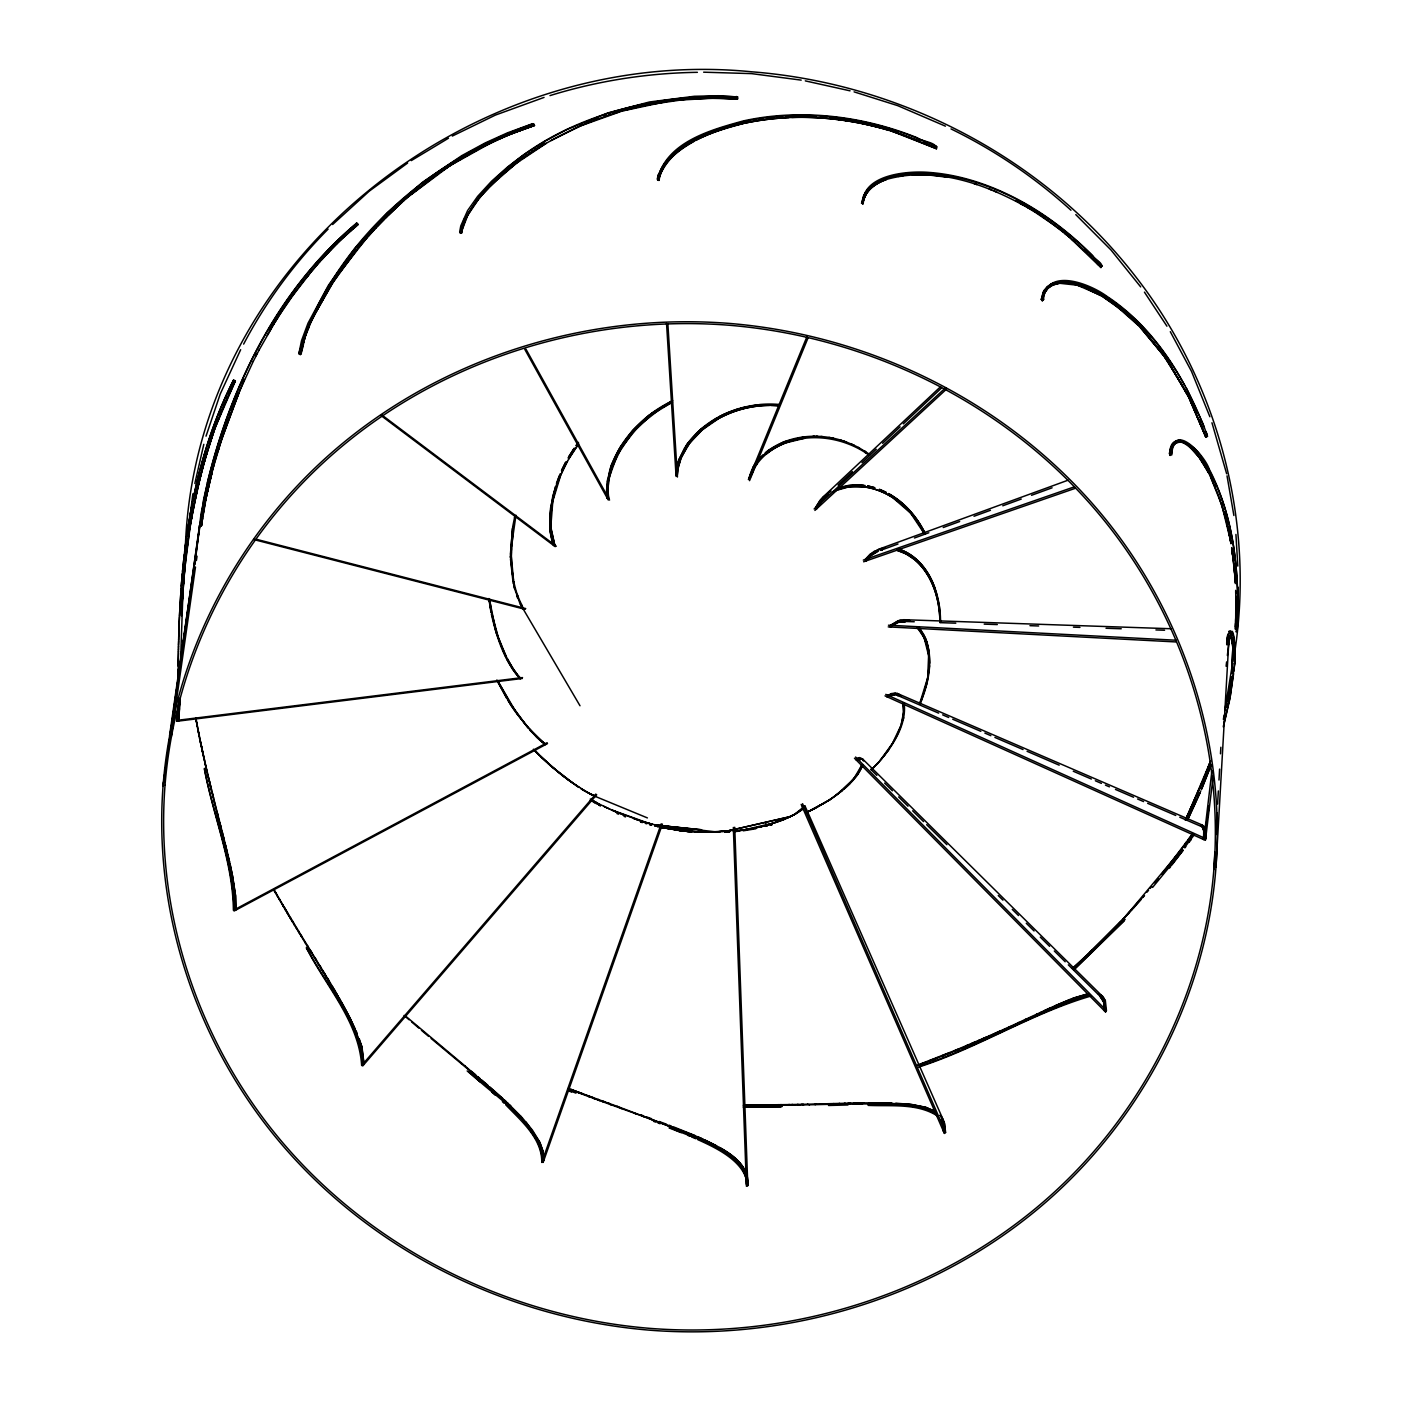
<?xml version="1.0" encoding="UTF-8"?>
<svg xmlns="http://www.w3.org/2000/svg" width="1402" height="1402" viewBox="0 0 1402 1402"><rect width="100%" height="100%" fill="white"/><g stroke="black" fill="none" stroke-linecap="round" stroke-linejoin="round"><path stroke-width="1.5" d="M510.416 554.298L512.711 526.679M606.575 489.736L609.852 469.688M1231.745 673.03L1232.831 647.496L1230.465 632.863L1231.85 637.139M1235.968 607.048L1235.916 613.06M511.292 552.002C511.292 570.246 513.342 589.313 522.175 605.594M1235.898 611.552L1235.881 600.319M178.089 680.566L178.212 669.175M857.078 758.675L862.51 758.868L1101.849 995.735C1105.968 997.33 1105.162 1012.7 1105.197 1006.899M178.054 682.529L178.282 662.515M920.01 703.962C928.93 683.019 934.047 658.116 924.794 636.42M178.142 666.108L178.422 653.244M929.649 663.181L929 651.369L926.687 641.275M178.194 661.639L178.457 650.861M1232.673 661.744L1232.779 643.693M178.352 652.386L178.51 648.443M1235.916 612.727L1235.46 627.132M178.404 649.985L178.562 645.989M1235.863 614.409L1235.372 628.797M178.44 647.566L178.667 640.994M179.736 698.476L179.649 702.209M178.492 645.113L178.737 638.453M179.684 700.649L179.719 699.055L179.561 705.206M178.615 640.136L178.878 633.266M179.544 699.773L179.579 704.593M179.614 703.156L179.666 701.701M511.309 550.338L511.362 548.673M1235.723 620.122L1235.793 617.266M178.685 637.595L178.948 630.62M1232.954 654.576L1232.516 664.127M182.418 582.987L182.908 570.719L182.418 582.128M718.648 418.55L702.279 429.853L689.591 443.242L681.442 457.087L678.393 466.375L677.306 475.19L675.974 474.595L678.936 459.418L687.506 443.593L700.965 429.082L717.333 417.691M677.306 475.19L677.622 470.792M1235.67 621.472L1235.845 598.163M178.843 632.407L179.141 625.257M179.526 705.977L179.456 702.84M675.974 474.595L678.288 461.311L684.737 447.694M178.93 629.761L179.228 622.541M178.93 714.81L178.685 721.049L179.281 698.389M180.56 661.376L183.101 587.333L182.873 590.312M179.438 703.699L179.386 709.973M179.491 707.344L179.386 705.101M179.368 705.767L179.316 711.235M179.123 624.398L179.456 617.038M179.333 706.45L179.07 715.949M179.456 708.063L179.263 712.461M179.228 621.682L179.859 608.591M185.152 554.701C190.251 264.645 469.705 43.707 751.717 71.8C900.838 83.296 1044.437 158.251 1135.953 277.07C1217.725 382.238 1255.263 520.843 1234.619 652.736M805.186 806.395L944.335 1122.424L945.631 1132.448L802.557 803.697M1237.283 606.225L1238.054 587.21M1235.495 626.624L1235.635 623.207M179.456 616.179L181.138 588.104M181.384 616.109L182.12 602.001M179.193 709.868L179.158 714.512M181.489 613.883L184.03 576.012M555.402 486.547L550.53 508.155L549.899 528.852M549.759 516.287L550.25 532.112L553.65 545.448L554.736 545.063L551.074 529.36M1235.81 631.689L1237.142 631.636C1239.666 572.752 1234.706 509.522 1202.18 458.682C1196.397 446.186 1172.177 429.678 1171.827 454.809L1170.109 455.405C1169.163 447.589 1176.453 437.95 1184.462 443.47M179.859 607.732L181.314 585.756M179.07 712.409L179 717.035M511.45 546.535L515.954 515.2M1213.852 869.573L1214.851 852.101M1215.849 834.628L1217.111 812.774M1217.602 804.047L1218.356 790.938M1218.986 780.02L1219.6 769.102M1220.476 753.803L1220.862 747.248M1215.955 867.295L1228.643 644.692C1233.637 610.448 1236.441 660.955 1234.181 667.492M1231.71 673.451L1232.919 646.55L1230.57 631.373L1231.85 635.439M182.085 602.878L182.26 599.986M177.213 714.792L176.757 721.294L522.35 678.48M179 713.636L178.93 717.947M182.102 602.615L185.204 563.919M235.816 910.108L235.571 895.931L232.732 876.986M235.886 909.144L235.501 895.352L232.381 875.198M929.561 665.792L927.002 683.125L921.237 701.018M1234.321 665.529C1236.617 658.344 1233.497 609.327 1228.555 642.975L1226.662 642.887L1228.415 634.3M182.295 599.11L182.47 596.183M182.435 597.077L183.049 588.209M1232.568 663.321L1232.34 666.598M178.93 718.087L178.843 716.159M746.705 1184.147C747.266 1167.568 731.651 1155.336 718.139 1147.905M747.459 1185.899C746.25 1162.433 717.894 1148.641 697.723 1139.598M747.476 1183.849C748.195 1157.649 717.193 1146.433 697.793 1136.759M746.355 1184.269C746.915 1160.733 721.066 1149.325 703.313 1140.264M747.739 1183.761C749.001 1166.517 732.773 1155.125 719.594 1147.519M944.282 1131.046L944.475 1123.633L941.531 1117.008M945.561 1132.501L944.457 1133.394L942.775 1122.687M944.825 1130.608L944.194 1122.494L941.303 1117.534M176.845 717.316L176.757 721.294M178.86 719.016L178.773 717.211M363.223 1064.1L361.698 1049.94L356.073 1032.853M549.829 515.077L552.826 495.852L560.081 473.929M181.331 585.23L181.524 582.987M181.244 586.387L181.436 584.178M183.276 585.195L183.522 582.145M854.449 758.202L1105.547 1011.981L1105.074 1003.359L1101.727 997.996M181.454 583.758L181.612 581.795M183.329 584.319L186.045 556.349M547.516 743.586L234.064 911.037C233.503 862.177 213.314 815.964 204.464 768.384M235.203 909.407L234.379 890.428M235.15 909.355L233.801 886.274M542.627 1162.416C540.839 1122.161 494.959 1097.854 469.039 1071.671M181.541 582.584L181.839 579.114M178.702 718.227L178.527 720.172M362.943 1063.995L361.015 1047.136M1203.652 839.237L1203.722 830.229L1202.11 826.794M1203.705 839.027L1204.265 829.441L1202.583 825.165L897.28 693.447L891.935 693.447M1234.251 666.651L1230.36 695.83L1223.263 726.849M885.012 695.865L1205.369 840.341L1205.405 830.317L1203.161 827.478M181.769 579.815L182.313 573.716M1234.128 668.141L1233.865 671.155M182.015 577.028C187.973 509.171 202.764 441.209 233.573 380.082L235.361 380.818L215.4 427.084M1203.564 839.535L1203.845 831.404L1202.53 827.057M1209.295 805.572L1204.02 837.888C1203.81 834.365 1206.439 824.902 1200.936 825.357M196.192 553.72L201.047 513.693L207.233 483.97M176.424 691.204L203.308 502.214M184.012 576.257L184.924 566.688M1228.327 634.545L1226.732 644.605L1228.643 644.692L1227.363 655.47M182.523 571.42L184.363 554.246M201.362 525.54L202.571 516.076M170.869 730.284L199.505 525.575L201.327 526.048L206.55 495.695M308.019 329.26C303.638 334.342 303.551 354.741 298.854 353.707L301.535 340.668L308.002 323.266L328.471 285.219L354.636 248.767L387.39 212.789L422.721 182.102L461.871 155.587L485.197 142.934L507.366 132.892L532.585 123.674L534.548 125.426L508.418 134.96L479.957 148.209M1102.252 266.17C1058.089 218.186 998.732 180.034 932.698 173.568C908.181 171.465 867.908 173.708 862.808 204.236C861.476 174.654 907.147 170.553 929.403 172.446C962.245 174.899 993.948 186.168 1022.619 202.028C1039.425 211.369 1055.25 222.427 1069.989 234.765C1077.875 241.389 1085.446 248.382 1092.701 255.69C1094.243 259.475 1104.513 263.418 1100.92 267.554L1069.498 237.359M1171.476 453.827C1173.404 420.302 1205.142 456.193 1209.155 469.022M1226.75 641.958L1227.889 634.195M184.626 569.668L190.392 524.681M298.854 353.707C331.152 245 427.908 159.705 533.776 123.674M1170.109 455.405C1168.164 442.103 1183.288 437.634 1190.456 447.746M1226.82 643.641L1227.118 640.977M1076.28 284.921C1063.925 280.61 1043.614 282.468 1043.596 299.59L1042.317 300.782L1041.318 299.502L1042.597 298.328C1048.153 266.713 1090.809 284.361 1107.142 296.453M461.924 231.242L460.504 233.328L459.681 231.821L460.767 225.95L467.62 210.563L477.696 196.333L491.576 181.226L507.506 167.048L524.646 154.15L545.396 140.971L566.478 129.738L607.82 112.914L649.494 101.978L694.358 96.282L718.315 95.722L737.592 96.948L737.627 98.859L712.812 98.035L686.244 99.244L647.111 104.905M461.924 231.155L461.679 233.153L461.083 229.753L463.712 220.5M1233.602 673.714L1229.694 699.686L1223.613 725.921M659.063 176.862C660.535 180.753 656.486 181.664 657.608 177.528M693.99 141.392C678.901 150.049 661.586 161.861 658.922 180.49L658.922 177.844M187.921 533.654L192.863 493.837M186.308 554.018L185.923 557.207L189.025 533.759M1235.39 629.358L1236.354 620.963M179.141 698.774L176.599 720.418L522.525 677.569M194.913 564.55L195.684 558.049M1204.02 837.888L1211.924 770.557M1213.168 776.182L1205.51 839.833M1226.102 666.248L1226.61 661.937M1231.306 677.061L1229.344 690.783M184.643 551.652C191.916 492.452 206.322 433.376 233.573 380.082M1231.324 676.868L1227.574 700.544M607.119 481.815L606.768 494.117L607.346 498.323L608.661 498.411L607.89 488.755L609.169 477.591L617.231 455.159L631.829 433.428L650.668 415.518M187.167 546.99L188.324 538.386M202.571 517.846L201.345 525.995M300.536 352.673L300.291 354.794L300.641 351.849M187.5 544.379L187.938 541.137M202.484 518.477L201.695 525.224L199.505 525.575M170.255 734.595L163.018 786.312L170.325 734.438M513.097 529.728L511.292 556.191L513.482 579.604M1227.153 638.453L1227.363 636.964M170.939 730.109L173.077 714.985M173.69 710.656L175.811 695.532M169.554 735.699L199.873 524.769M171.237 737.154L195.491 566.986M196.403 560.52L197.034 556.208M890.375 626.694L897.928 622.383L905.674 621.542L897.578 622.506L890.34 627.009M188.569 536.651L189.34 531.446M927.738 676.64L928.615 655.575L924.268 638.103M188.867 534.6L189.358 531.305M657.748 176.547L657.608 180.175C667.773 142.338 713.688 130.509 747.003 121.939M512.431 528.484L510.451 556.857L513.938 586.106M607.224 481.061L611.482 464.921L619.369 448.658M202.939 515.253L204.85 504.212L203.746 508.926M202.677 515.393L203.115 512.624M189.533 530.464L191.846 516.146M677.762 469.793L680.689 458.945L686.051 448.377M1223.385 719.436L1224.086 715.125M1224.787 710.814L1232.551 663.426M190.321 525.417L191.513 518.039M203.255 513.237L204.254 507.384M190.584 523.84L197.331 488.79L206.777 452.776M203.237 511.905L203.483 510.433M190.882 522.035L192.109 514.692M300.782 351.026L308.125 327.472M512.711 526.714L514.937 515.743L514.516 517.548M1228.608 695.006L1228.993 692.868M1227.486 636.28L1227.837 634.458M300.817 350.815L301.78 346.241M192.056 515.253L192.705 511.362M192.319 513.851L199.434 480.22L207.741 449.604M491.366 614.094C496.518 636.876 504.299 661.499 520.247 678.586C508.751 664.197 500.286 646.112 495.362 627.956M192.67 511.853L193.336 508.015M657.853 178.212L658.169 174.584M659.168 178.527L659.483 174.899M884.574 755.433C895.878 740.466 906.743 722.17 904.097 702.717M1228.222 697.18L1227.363 701.613M204.464 505.018L212.175 471.878M194.86 483.445L203.816 444.329M193.318 508.453L193.984 504.667M927.335 678.901L919.572 704.032C929.105 681.337 934.591 652.736 920.115 630.918M204.78 503.388L208.618 486.354M203.255 501.355C225.512 396.556 273.881 293.404 356.791 223.093L358.176 224.443L351.078 230.559M193.984 505.035L202.554 467.637M205.095 501.741L214.138 463.729M1170.004 450.322C1179.345 420.688 1206.736 466.218 1210.504 475.699M194.65 501.303L195.351 497.955M1227.118 702.823L1226.137 707.484M1170.039 450.165C1172.475 431.255 1193.68 445.082 1198.184 455.229M1226.417 706.152L1226.908 703.874M206.532 494.713L210.545 478.275M196.087 494.783L196.841 491.366M903.221 719.577L903.642 717.719M658.046 177.213C668.035 141.392 711.673 129.632 743.428 120.905C768.892 115.297 795.162 113.737 821.151 115.507C842.882 116.997 864.438 120.852 885.381 126.828C896.193 129.93 906.831 133.593 917.258 137.782C922.043 141.847 936.746 141.952 936.518 148.752L901.749 134.487M659.361 177.546C669.192 142.005 712.426 130.281 743.901 121.588C808.761 107.446 877.705 118.487 937.219 146.982M198.33 484.479L200.801 474.367M207.303 482.779C231.137 384.761 278.35 288.602 356.791 223.093M209.143 483.182L211.614 474.034M210.65 476.978L211.194 474.857M301.921 345.611L307.792 328.261M302.92 344.436L301.132 354.215L299.695 353.129M211.755 472.684L221.025 441.279M212.911 468.268L213.507 466.007M861.967 764.826L853.8 778.811L837.029 794.461M206.024 436.162L220.219 394.032L240.653 349.711M303.095 343.788L305.18 336.936M202.571 467.9L203.465 464.272M214.12 463.764L216.101 456.737M203.448 464.71L212.859 433.919M214.769 461.451L215.417 459.12M861.915 765.001L858.234 772.835L850.225 782.807L857.621 774.623L862.878 764.844M204.324 461.521L214.348 430.046M216.101 456.772L228.526 418.585M784.331 443.418C771.801 448.43 760.217 457.07 753.855 469.197C744.427 492.663 751.227 466.34 756.765 461.714M901.241 724.273L903.624 711.953L902.87 702.84M217.976 451.164L218.712 448.728M658.537 175.25C663.794 159.285 678.656 149.015 692.606 141.059M659.851 175.565C673.503 143.214 712.286 131.806 743.34 123.516M207.706 450.095L208.723 446.449M208.74 446.782L211.79 437.038M221.008 441.315L238.831 392.858M611.552 468.706L608.45 481.797L607.995 493.118M209.792 443.47L215.452 426.962M882.138 758.026C894.125 742.745 905.955 723.87 903.081 703.646M222.164 437.021L230.524 413.152M222.655 436.25L240.022 390.036M610.221 468.548C620.403 438.563 644.237 414.133 672.645 400.727M305.426 336.217L309.982 324.528M212.701 434.375L215.049 427.715M556.436 483.392L559.188 476.067M611.92 467.585L621.84 447.063L638.278 426.418M661.218 823.798L541.785 1162.433C542.136 1138.301 520.983 1120.759 505.719 1104.776M543.117 1162.416L662.445 824.096M213.84 431.08L225.477 401.848M862.791 765.142C856.64 779.862 843.548 790.307 830.667 799M900.61 726.254L892.426 743.498L880.228 760.305L884.574 755.433M1210.557 761.146L1187.599 815.631M1210.329 761.409L1208.244 767.104M1209.891 763.021L1206.053 772.87M1211.065 764.949L1201.952 788.082M1208.839 765.86L1206.701 771.573M1210.609 766.543L1201.444 789.659M229.525 415.851L244.439 379.381L243.142 382.273M216.171 424.631L227.72 396.468M216.591 423.877L218.712 418.287M1207.017 770.364L1201.426 784.454M231.575 410.383L238.27 393.611M1204.406 777.444L1205.492 774.693M936.063 146.018L935.362 147.788L936.518 148.752L892.145 131.332M219.834 415.08L235.361 380.818L226.826 398.799M1203.792 778.636L1185.268 820.117L1188.195 814.089M308.282 328.611L309.299 326.123M560.642 475.331L552.809 501.092L550.846 526.276M748.37 479.589L806.886 336.83M749.527 480.658L808.078 337.777M1202.127 783.122L1185.531 819.907M308.089 327.525L310.228 322.565M1198.955 790.307L1200.2 787.363M919.922 704.137L920.571 702.647M240.022 390.071L253.271 361.348M1200.725 791.008L1188.528 817.716M1200.2 792.568L1187.95 819.276M309.982 324.563L312.243 319.481M464.658 218.274L460.504 233.328L465.85 216.767L479.221 197.016M561.308 473.753L567.53 461.048M1196.414 796.196L1197.694 793.252M309.491 324.265L330.329 285.71M463.869 220.99C514.832 129.159 638.19 91.498 737.592 96.948M1195.1 799.158L1189.615 811.092M310.613 321.724L313.049 316.501M561.466 470.739L565.409 462.748M312.208 319.568L313.067 317.746M229.104 393.436L234.835 381.537L233.047 380.801M312.593 318.727L313.908 315.993M561.659 470.336L565.917 461.784M313.4 317.027L315.222 313.294M464.886 218.73L478.012 198.506M313.365 315.836L331.258 284.22L352.743 254.095M314.241 315.31L329.926 287.27M887.554 695.62L891.532 693.552M887.028 696.671L895.352 694.673M253.271 361.348L259.265 349.711M315.538 312.664L333.571 281.574L357.089 249.416M255.55 356.266L257.057 353.339M243.65 344.086C265.784 301.833 294.473 262.928 328.103 229.104M1228.818 633.301L1230.395 632.775L1228.958 633.038M259.247 349.729L274.003 323.88M752.716 468.093L753.575 466.551M267.204 335.323L270.551 329.61M1228.835 631.461L1230.5 631.25L1228.818 631.496M568.073 457.963L574.049 448.517M568.686 458.997L578.693 443.891M269.815 330.294L271.55 327.402M271.532 327.437L275.02 321.689M569.054 456.281L574.277 448.167M273.986 323.897L275.756 321.023M275.002 321.706L276.79 318.85M620.122 447.396L632.635 430.589L649.249 415.045M275.738 321.04L277.543 318.166M276.79 318.85L282.275 310.333M330.557 286.253L331.205 285.237M277.526 318.201L279.349 315.345M330.977 284.676L331.643 283.642M331.871 284.203L332.519 283.186M279.331 315.362L281.171 312.506M332.309 282.608L332.993 281.574M1104.829 1009.51L1104.198 1010.474M1106.283 1010.842L1105.547 1011.981M333.203 282.152L338.092 274.827M281.154 312.541L292.562 295.875M333.676 280.54L337.199 275.265M685.35 446.73C705.574 416.569 743.673 401.252 779.302 404.635M686.665 447.413C704.698 420.477 737.452 405.529 769.435 405.371M282.258 310.368L287.971 301.886M756.169 465.271L757.29 463.641M287.953 301.921L291.791 296.47M339.529 272.742L366.868 237.832M340.178 270.972L357.948 247.628M887.957 750.929L888.745 749.79M577.466 445.538C560.222 469.407 548.988 498.989 551.021 528.747M291.756 296.505L303.743 280.523M292.562 295.875L310.876 272.181M293.719 293.789L295.682 291.108M576.24 445.415L578.518 442.366M576.169 445.503L578.132 442.874M1186.197 842.251L1165.973 868.907M1182.78 849.962L1171.424 864.964M1188.09 842.882L1184.637 847.474M1185.356 843.408L1192.839 833.577M1162.591 873.797L1183.866 846.142M1182.973 847.316L1193.523 833.664M1188.896 841.796L1193.961 835.189M1184.918 847.86L1185.812 846.685M865.262 559.643L874.059 551.424L885.381 547.744M1187.827 840.096L1191.525 835.277M1179.135 852.416L1122.862 919.624L1104.583 938.411M1185.584 843.846L1190.946 836.871M1179.17 855.483L1183.095 850.278L1152.602 887.396M1178.767 856.009L1171.967 864.894M865.227 559.433L869.853 554.438M1189.089 842.339L1189.86 841.34M756.747 461.731L768.121 450.585L783.262 442.173M819.89 500.532L815.543 507.664L821.87 498.201L830.93 491.015M1190.613 840.359L1191.332 839.412M1169.496 868.083L1170.74 866.471M1165.973 868.925L1161.96 873.989M303.726 280.558L320.9 260.141L340.879 239.549M478.713 198.961L467.672 215.365L462.099 230.138C465.85 213.805 476.89 200.433 487.966 188.376M354.443 251.957L356.178 249.784M306.652 277.333L308.755 274.757M479.204 198.348L481.587 195.491M820.205 500.128L830.632 491.191M1157.666 879.317L1154.757 882.874M1156.93 880.807L1158.385 879.019M478.59 197.787L486.792 188.481M357.86 247.733L363.819 240.653M310.841 272.216L319.568 262.069M359.753 245.455L378.943 223.969L400.727 202.869M1150.148 888.412L1151.69 886.572M360.647 245.105L374.299 229.577M479.817 196.315L497.973 177.528M881.805 758.85L871.746 769.47M1146.941 892.215L1148.553 890.323M595.85 794.04L361.646 1065.52C359.052 1022.777 327.209 987.534 307.967 950.871L306.425 948.365M596.709 794.724L362.715 1065.941C359.964 1021.164 326.175 985.553 306.372 947.366M822.115 500.286L816.332 509.119L822.308 500.058M1143.629 896.088L1125.648 916.154M1142.823 897.56L1144.505 895.615M364.835 239.462L375.438 227.667M482.148 194.825L499.13 177.476M1141.105 899.523L1134.06 907.462M879.86 761.128L871.273 769.926M368.06 236.482L384.428 218.992M319.516 262.121L330.522 250.239M878.283 762.53L872.324 768.892M1132.22 909.495L1134.043 907.48M321.794 259.58L328.313 252.535M1132.22 909.512L1122.879 919.624M876.863 764.476L877.827 763.407M1129.364 912.124L1123.756 918.187M375.385 228.403L376.49 227.229M1123.738 918.222L1086.007 955.884M1125.158 919.397L1073.669 969.676M760.007 457.823L762.933 454.879M376.542 226.493L383.359 219.431M1124.264 920.834L1075.001 968.87M377.594 226.055L397.712 206.217M1118.971 923.743L1120.934 921.675M327.42 253.079L329.628 250.765M1100.92 267.554L1100.079 266.187L1101.411 264.82M330.486 250.292L337.251 243.457M488.877 186.308L499.603 176.056M490.052 186.221L515.656 163.736L546.237 143.319M332.625 224.513L369.252 191.145L407.649 163M1108.807 934.17L1110.892 932.067M826.391 496.168L822.659 499.673L825.217 497.167M856.499 759.271L860.635 759.533L855.991 759.779M849.472 783.595L843.496 789.203M850.068 783.42L844.074 789.028M384.534 218.256L385.69 217.082M385.603 217.836L386.777 216.662M1047.715 288.339L1043.894 294.017L1042.317 300.782L1043.947 293.894L1047.522 288.514L1052.657 285.062L1059.579 283.274L1077.332 285.202L1099.554 294.788M1104.636 938.359L1085.043 957.18M386.882 215.926L393.892 209.161M387.968 215.487L401.691 202.624M337.199 243.51L351.061 230.559M639.925 424.788L660.71 408.543M1090.423 951.73L1092.596 949.645M340.879 239.549L358.176 224.443M823.009 497.044L940.584 386.689M823.78 498.516L828.547 494.03M838.098 485.074L852.398 471.65M861.95 462.695L876.268 449.253M882.629 443.295L900.119 426.874M903.291 423.877L941.461 388.056M1043.246 292.527C1060.105 271.462 1089.74 286.394 1107.58 297.575M1085.989 955.901L1072.32 968.432M395.346 207.794L396.591 206.637M1080.539 961.351L1085.008 957.233M814.124 508.961L945.684 387.688M814.913 510.433L946.578 389.037M1082.765 959.301L1073.634 967.625M397.853 205.498L399.114 204.341M398.974 205.078L404.021 200.539M400.376 203.185L403.075 200.784M499.059 176.547L520.843 159.039L544.712 143.46M500.426 175.32L518.758 160.547M402.847 200.977L405.423 198.716M501.601 175.268L519.949 160.529M403.986 200.574L406.492 198.401M353.427 228.491L355.793 226.458M405.353 198.786L434.655 175.601L468.373 154.027L504.019 136.38L534.548 125.426L514.797 132.401M406.405 198.471L409.016 196.227M802.995 809.094L805.116 806.676L796.459 813.493M407.824 196.648L435.707 174.847M408.788 196.42L449.814 165.786L492.663 141.917M801.593 809.725L803.767 806.851L795.039 814.036M842.532 790.027L835.171 795.828M411.207 194.37L439.457 172.726M842.146 790.675L834.05 796.634M870.274 554.07L878.563 549.304L1068.079 480.185M765.299 452.793C787.679 434.532 819.872 432.131 846.352 441.998M802.68 809.357L795.179 814.212M766.438 453.933C795.249 430.712 838.431 433.761 867.82 454.266M801.261 809.988L793.742 814.755M650.703 413.94L670.98 401.515M836.626 795.004L832.911 797.44M652.105 414.414L672.452 402.111M520.773 159.074L545.028 143.284M522.105 158.952C551.617 137.817 584.862 122.044 619.649 111.774M437.074 173.866L441.192 171.009M831.316 798.772L833.524 797.247M440.841 171.78L442.226 170.834M832.367 798.053L816.034 807.762M442.576 170.063L446.747 167.276M443.61 169.887L447.799 167.101M829.371 799.859L830.58 799.052M830.194 799.526L827.881 801.015M411.294 160.617L448.5 138.185M830.002 799.648L818.873 806.203M448.149 166.347L452.39 163.613M449.201 166.19L450.603 165.261M828.775 800.437L806.921 812.371M452.022 164.367L453.459 163.456M453.81 162.72L491.506 142.005M454.879 162.562L478.117 149.173M826.006 802.014L806.921 812.266M1202.075 826.497C1208.191 824.586 1205.685 835.171 1205.808 838.694L885.766 694.358M662.76 407.299L672.382 402.146M886.993 696.759L888.71 695.865M452.303 136.064L495.432 115.069L544.046 97.421M551.074 140.55L579.709 126.32M887.746 695.252L895.3 693.079L901.136 696.111M785.558 818.68L795.46 814.054M817.822 806.921L810.374 810.636M547.13 742.692L233.398 910.301C232.872 861.88 213.157 816.034 204.324 768.892M794.04 814.597L786.487 818.277M794.496 814.58L786.54 818.4M718.735 416.92L724.589 413.993M720.05 417.796C737.943 408.245 758.622 404.056 778.829 405.739M694.358 140.112L716.352 130.456L745.776 122.202M793.059 815.123L786.767 818.137M695.672 140.498C724.378 125.619 756.782 119.1 788.87 117.575M815.053 808.393L807.482 812.003M833.138 491.716L834.032 491.243M803.364 805.782L805.151 806.15L803.591 805.729M802.663 806.132L803.749 806.781L802.505 806.395M876.706 551.862L870.449 555.84L865.525 561.115L871.115 555.315L878.441 551.126M1200.603 825.533L1202.355 825.095M809.304 811.25L806.308 812.652M1024.547 1019.832L1037.042 1014.032M1018.132 1022.812L1025.966 1019.166M1036.586 1014.242L1042.247 1011.631M1013.699 1024.844L1018.939 1022.444M1041.23 1012.086L1053.042 1006.706M1036.937 1014.785L1012.7 1025.913M494.24 140.726L530.517 126.355M1011.438 1025.878L1014.154 1024.634M1044.069 1010.789L1051.132 1007.565L1049.134 1009.212M1038.391 1014.102L1047.574 1009.913M1020.13 1022.531L1022.268 1021.55M1036.481 1014.995L1039.057 1013.804M1009.352 1026.842L1004.515 1029.033M1009.16 1026.93L1011.771 1025.738M1015.136 1024.809L1016.327 1024.266M1040.284 1013.243L1042.159 1012.384M495.397 140.638L511.993 133.505M1011.21 1026.597L1005.269 1029.296M1010.264 1027.035L1013.471 1025.563M1043.193 1011.911L1049.327 1009.125M1004.428 1029.086L996.822 1032.503M834.961 490.823L848.999 486.827L864.456 486.932M1006.601 1028.7L971.148 1044.245M834.961 490.805C853.135 482.551 874.813 486.529 891.357 496.746M1052.884 1006.759L1056.757 1005.041M999.766 1031.189L994.246 1033.66M1206.158 432.009L1207.175 434.743L1205.405 435.549L1188.283 395.89L1165.956 358.281M1169.759 364.502L1188.791 397.449L1205.808 437.144L1207.578 436.355L1203.004 423.877L1186.145 387.618M998.855 1032.17L1000.169 1031.592M1054.619 1005.988L1074.423 997.751L1088.495 993.65M991.617 1034.834L994.929 1033.362M988.971 1035.99L992.458 1034.448M989.97 1035.552L955.007 1050.466M987.464 1036.674L982.346 1038.9M988.41 1036.814L989.724 1036.236M1058.002 1004.498L1070.304 999.328M984.414 1038.549L985.746 1037.971M726.061 413.327L738.907 408.613M579.867 125.602L581.287 124.988M978.403 1040.617L979.718 1040.039M978.982 1040.915L980.348 1040.319M581.111 125.707L622.032 111.073L667.352 101.382M971.709 1043.491L974.408 1042.334M974.828 1042.685L965.61 1046.575M777.216 821.923L786.049 818.61M966.258 1045.787L967.643 1045.209M962.823 1047.75L966.802 1046.085M785.085 818.873L767.227 825.077M964.103 1047.224L954.289 1051.255M785.067 819.031L778.671 821.502M1065.134 1002.272L1051.062 1008.353L1072.88 999.258L1088.863 994.789M957.864 1049.292L917.311 1065.222M889.183 695.655L895.44 694.691M958.6 1049.485L948.488 1053.603M586.965 122.605L588.402 122.027M784.787 819.136L768.699 824.726M947.787 1053.41L949.242 1052.814M944.86 1054.584L946.332 1053.989M950.206 1052.902L932.891 1059.754M1066.729 1001.624L1082.712 996.086M941.916 1055.759L943.388 1055.163M941.636 1056.337L944.51 1055.198M589.856 121.448L591.293 120.87M935.923 1058.107L937.447 1057.511M932.873 1059.299L934.398 1058.703M936.624 1058.3L929.947 1060.893M929.824 1060.49L931.349 1059.894M885.012 178.72L875.391 183.259L868.206 188.99L863.579 195.754L861.547 203.413L865.56 192.267L873.358 184.591L886.397 178.247L902.012 174.742M886.239 179.596C877.302 182.768 868.206 188.359 864.438 197.489C863.106 200.206 862.212 207.934 863.509 200.293C866.489 189.147 877.284 182.488 887.624 179.106C935.449 166.067 985.957 184.083 1027.508 207.601M925.197 1062.26L926.74 1061.664M930.437 1060.701L917.872 1065.45M1071.724 998.767L1089.144 993.545M594.22 119.748L595.692 119.188M922.095 1063.435L923.655 1062.839M920.676 1065.888C978.824 1046.523 1031.714 1013.716 1089.932 995.017M784.542 441.665L805.361 436.723M918.538 1067.115C977.79 1048.135 1031.153 1013.523 1090.703 996.103M785.611 442.909L804.853 438.248M597.164 118.644L598.654 118.101M883.646 549.251L898.016 543.994M914.454 538L928.825 532.76M943.213 527.52L959.651 521.526M974.022 516.269L990.46 510.275M1002.781 505.789L1021.269 499.042M1031.539 495.292L1052.096 487.808M837.975 487.756L856.482 484.759M863.317 560.099L1074.44 486.827M1171.248 453.232L1169.531 453.827L1169.969 455.019M863.614 561.781L1074.931 488.439M777.514 821.923L765.878 825.463M838.133 487.703L850.278 485.039L865.139 485.495M604.648 115.963L606.155 115.455M774.85 822.729L741.518 830.457M609.169 114.438L610.694 113.948M879.282 549.041L885.293 547.744M857.148 758.605C861.564 754.399 865.595 765.369 862.51 758.868M613.761 112.966L615.303 112.493M549.987 95.599C597.638 80.843 647.514 73.044 697.39 72.326M616.845 112.02L618.387 111.564M617.528 111.827L620.718 110.881M733.176 830.072L728.567 830.755L789.922 816.7L729.04 830.685M621.209 111.319L622.768 110.863M621.507 110.653L624.644 109.777M624.328 110.425L638.856 106.71M767.35 825.112L756.239 827.811M623.943 109.969L666.073 101.067M740.519 408.14L757.606 404.845M626.238 109.338L627.851 108.9M880.754 550.355L882.349 549.97M765.51 825.62L751.244 828.827M764.581 825.866L758.762 827.303M770.697 825.095L771.924 824.744M629.463 108.48L631.075 108.059M880.982 550.303L882.454 549.952M770.189 825.217L771.766 824.814M632.705 107.656L634.335 107.253M635.965 106.85L637.595 106.464M733.737 829.949L734.911 829.511L733.439 830.002M765.51 826.321L767.122 825.936M1084.272 995.683L1089.459 994.719M639.242 106.079L640.889 105.711M640.504 106.342L642.151 105.974M642.537 105.343L668.666 100.699L694.218 98.193M766.929 826.023L765.457 822.729M643.798 105.606L645.446 105.255M745.811 122.973C793.164 113.019 842.847 116.576 889.061 130.386M755.766 827.969L735.682 831.158M895.37 175.863L896.982 175.548M732.895 830.124L730.915 830.475M731.774 830.212L729.513 830.615M752.208 828.687L734 831.368M898.209 176.424L903.238 175.636M749.702 829.108L733.264 831.404M743.235 830.808L755.871 828.757M758.517 119.889L762.25 119.31M459.681 231.821L460.855 231.663M759.919 119.661L762.583 119.275M667.79 100.821L669.49 100.593M669.052 101.154L670.752 100.926M671.207 100.366L697.407 98.017M738.153 830.895L739.853 830.685M901.977 174.742L903.747 174.514M672.469 100.699L674.187 100.488M709.114 832.069L728.9 830.773L716.597 831.877M726.727 831.053L724.606 831.281M675.904 100.278L716.545 98.035M725.815 831.106L719.471 831.666M903.729 174.514L905.517 174.321M767.981 118.574L773.816 117.943M770.714 118.259L773.466 117.978M905.499 174.321L924.864 173.866L946.823 176.319M734.718 831.579L738.977 831.193M722.433 831.491L723.888 831.351M759.358 404.652L778.899 404.6M729.759 831.736L724.746 832.105M729.18 831.789L726.183 832.034M729.022 831.824L725.64 832.069M727.515 831.912L724.501 832.14M720.102 831.666L713.32 831.982M909.144 174.023L926.967 173.971L944.545 175.933M717.509 831.824L718.385 831.789M697.215 98.035L737.627 98.859L719.559 98.07M1235.916 630.024L1237.247 629.954C1239.736 575.503 1234.776 518.512 1209.348 469.39M785.803 117.049L791.937 116.787M787.609 116.962L793.444 116.752M700.211 97.895L715.265 97.597M912.211 174.812L928.142 174.917L947.98 177.318M906.568 619.929L898.191 620.683L890.585 625.31L900.084 620.14L909.67 620.736M712.672 832.034L716.124 831.877L655.891 824.989M713.933 831.999L691.431 831.526M791.797 117.453C827.951 116.261 864.263 121.956 898.559 133.4M833.892 1103.567L821.046 1103.9M828.512 1105.477L847.965 1104.969M712.356 832.017L709.377 832.105M815.263 1104.04L822.343 1103.865M839.097 1103.427L845.266 1103.269M833.664 1103.567L839.64 1103.409M703.646 72.185L751.577 73.623L801.208 80.124M848.035 1103.199L850.751 1103.146M807.412 1104.215L816.437 1104.005M844.337 1103.286L854.466 1103.059M841.147 1104.057L815.105 1104.671M801.261 1104.355L807.903 1104.215M809.094 1104.794L815.386 1104.653M840.429 1104.075L846.685 1103.935M853.45 1103.076L856.92 1103.006M797.387 1104.426L803.434 1104.303M848.157 1103.917L850.681 1103.865M802.978 1104.916L809.55 1104.776M845.616 1103.97L862.826 1103.672M856.114 1103.024L859.356 1102.971M791.85 1104.531L798.141 1104.408M852.101 1103.83L896.456 1104.163L922.919 1107.808M799.087 1104.986L803.609 1104.899M858.743 1102.988L861.757 1102.936M788.66 1104.583L792.778 1104.513M793.62 1105.074L799.876 1104.969M861.319 1102.936L864.123 1102.901M789.606 1104.566L778.425 1104.723M789.869 1105.144L794.513 1105.056M863.877 1102.901L873.744 1102.813M790.448 1105.127L780.809 1105.249M780.038 1104.706L781.65 1104.688M784.051 1105.214L787.258 1105.179M782.316 1106.441L744.602 1106.564M775.183 1104.758L779.179 1104.706M781.913 1105.232L743.305 1105.284M780.932 1107.019L743.218 1107.054M868.889 1102.831L871.343 1102.813M771.924 1104.776L776.13 1104.741M777.094 1105.284L778.706 1105.267M868.329 1104.601C891.199 1105.407 916.452 1102.305 937.202 1113.924M813.02 436.267L814.58 436.25M766.841 1104.811L773.045 1104.776M760.585 1104.846L768.629 1104.811M868.118 1105.372C890.971 1106.458 916.82 1102.953 937.097 1115.747M708.588 832.087L700.877 831.999M869.748 1103.619L892.566 1103.97M763.669 1104.829L765.334 1104.829M708.01 832.087L698.336 831.912M873.288 1102.813L876.127 1102.796M757.43 1104.846L762.005 1104.846M758.675 1104.846L744.69 1104.811M875.496 1102.796L909.46 1104.233M753.645 1104.846L755.327 1104.846M750.28 1104.829L751.963 1104.846M877.687 1102.813L891.917 1103.041M718.28 97.632L733.351 98.175M771.223 405.388L778.373 405.704M702.262 832.052L699.616 831.964M816.139 436.267L817.716 436.32M903.642 619.702L1171.143 628.744M903.344 621.401L914.262 621.769M955.796 623.171L940.497 622.663C940.935 593.537 928.404 558.907 898.454 549.023M984.204 624.135L997.313 624.573M1029.962 625.678L1038.654 625.975M1073.424 627.15L1079.943 627.377M1106.02 628.254L1121.232 628.762M1155.914 629.936L1164.571 630.234M810.216 116.804L816.472 117.085M811.408 116.857L814.474 116.979M857.709 484.794L863.439 485.25M895.808 1103.199L911.037 1104.408M888.465 625.204L1176.243 640.241M888.237 626.887L1176.278 641.958M697.477 831.859L661.288 827.268M695.742 831.789L679.269 830.264M896.281 1104.145L911.318 1105.53M820.906 436.478L822.501 436.618M691.957 831.824L687.015 831.386M690.064 831.666L691.537 831.789M688.627 831.298L685.788 831.018M682.003 830.825L690.117 831.666M689.679 831.631L682.266 830.878M688.259 831.491L684.579 831.123M684.281 830.86L685.648 831.018M829.966 118.119L858.62 122.342L887.869 129.545M679.584 828.004L690.993 829.423L657.556 825.41L701.683 829.791L656.732 825.182M832.28 118.364L857.13 122.062L884.785 128.651M685.052 831.193L681.722 830.808M685.578 831.281L660.202 827.355M660.447 825.988L690.993 829.423M682.599 830.685L679.69 830.317M679.479 830.317L681.039 830.51M910.564 1104.355L925.373 1107.212L935.853 1111.751L926.389 1107.51L911.791 1104.513M680.881 830.685L661.534 827.285M678.13 830.124L680.408 830.632M677.832 830.089L680.04 830.597M678.673 830.405L661.832 827.355M676.71 830.142L678.375 830.37M677.008 830.177L675.606 829.966M912.071 1105.635L926.967 1109.07L937.219 1114.678M670.051 828.897L671.698 829.16M865.7 487.107C891.619 491.261 912.912 510.521 924.286 533.531M828.95 437.424L830.527 437.687M666.774 828.319L668.403 828.6M805.309 80.878L850.05 90.832M663.496 827.688L665.144 828.004M832.105 437.985L833.682 438.318M867.663 485.933L874.112 487.528M867.996 486.003L874.901 487.756M907.147 620.034L909.583 620.7M657.082 825.322L654.419 824.656M656.784 826.251L658.467 826.637M656.136 825.112L654.927 824.779M658.064 826.567L655.067 825.866M655.26 825.901L658.414 826.619M1074.037 283.257L1061.279 281.784L1050.887 284.15L1044.122 290.319L1041.318 299.502L1043.123 292.229L1047.049 286.762L1053.323 283.134L1061.121 281.784L1070.918 282.608L1082.326 285.78L1105.652 297.61M654.629 825.778L656.346 826.181M653.98 824.604L654.541 824.744M657.503 178.51L658.817 178.825M649.476 823.482L648.302 823.114L653.402 824.464M652.789 824.323L651.597 823.973M650.125 824.656L651.737 825.077L649.897 824.586M854.098 91.866L897.753 105.658L945.421 126.162M1074.703 283.432L1076.736 283.975M256.04 539.209L525.75 608.591M253.604 539.507L525.067 609.327M649.406 824.481L651.159 824.937M896.807 550.267L906.043 553.808L914.244 559.275M650.178 823.657L648.986 823.307M647.584 822.921L611.044 809.69M647.216 822.869L644.622 822.15M645.2 823.342L646.848 823.798M646.042 822.501L638.997 820.45M1076.964 285.097L1083.238 287.112M897.175 548.673C916.295 553.825 929.386 571.35 935.379 589.436M897.298 550.408C927.055 559.398 939.901 593.064 939.901 621.682M923.532 1107.983L937.307 1114.765M642.817 821.625L643.728 821.887M640.661 822.028L642.326 822.518M839.991 439.913L841.586 440.386M640.609 821.975L642.256 822.466M887.746 129.51L919.677 140.813M642.677 821.572L613.515 810.864M890.953 130.474L935.362 147.788L922.831 142.145M1078.821 284.588L1100.395 294.402M638.821 820.345L636.841 819.714M974.267 183.767L976.738 184.573M636.964 819.802L637.998 820.135M635.825 819.381L633.722 818.68M843.198 440.894L844.775 441.437M1098.309 993.738L1101.849 995.735M1098.467 993.79L1103.549 997.926L1105.214 1006.198M897.28 693.447L899.891 694.866M1099.764 995.14L1105.267 999.959L1106.458 1010.579L855.588 757.027M617.178 1106.336L699.072 1137.32M608.223 1103.111L618.755 1106.914M641.047 1114.923L643.711 1115.869M620.28 1108.123L636.263 1113.907M602.159 1100.903L605.208 1102.007M646.357 1116.833L651.58 1118.726M610.028 1103.76L598.111 1099.431M645.008 1117.079L634.3 1113.188M609.852 1104.338L621.629 1108.614M602.737 1101.744L611.587 1104.969M641.976 1115.974L687.786 1133.429L715.002 1146.153M653.507 1121.32L655.733 1122.126M592.065 1097.205L599.092 1099.781M650.213 1118.989L660.307 1122.704M597.743 1099.904L603.841 1102.147M659.185 1121.512L666.563 1124.246M588.998 1096.084L592.958 1097.538M593.712 1098.432L599.741 1100.64M657.941 1122.932L660.114 1123.738M585.931 1094.944L589.856 1096.399M594.693 1098.782L584.546 1095.015M580.481 1092.912L583.618 1094.086M586.755 1095.242L577.309 1091.72M587.613 1096.171L590.68 1097.293M896.667 695.006L898.086 695.672M581.462 1093.858L585.423 1095.348M662.76 1123.633L665.196 1124.544M574.347 1090.598L579.745 1092.631M578.378 1092.701L582.303 1094.173M846.335 441.998L854.256 445.31M624.013 816.314L625.485 816.893M668.964 1125.158L671.33 1126.051M571.368 1089.477L576.643 1091.475M575.276 1091.527L579.166 1092.999M669.578 1127.278C697.022 1140.878 744.269 1148.746 747.809 1185.759L734.736 827.25M575.994 1093.122L569.72 1090.756M568.388 1088.338L573.523 1090.283M572.156 1090.335L576.012 1091.807M667.58 1125.456L669.963 1126.349M569.037 1089.144L573.05 1090.686M669.034 1127.891L681.214 1132.658M568.423 1090.809L571.56 1092.018M625.555 815.736L622.891 814.755M624.153 815.263L625.432 815.736M594.36 796.038L595.254 796.406L589.453 793.374M673.679 1126.945L695.164 1135.602M672.294 1127.261L674.59 1128.137M989.269 189.025L991.775 190.024M1084.675 287.655L1103.006 296.821L1122.722 310.964M623.049 814.772L617.616 812.617M676.833 1129.031L701.473 1139.405M647.391 817.909L594.097 795.915M616.862 813.475L618.527 814.176M619.193 813.213L606.365 807.57M687.646 1135.269L689.731 1136.146M994.298 191.04L996.822 192.109M691.782 1137.004L695.778 1138.739M938.639 713.127L896.439 694.919L897.771 695.48M942.652 714.862L948.681 717.473M952.694 719.208L980.839 731.336M984.852 733.071L990.881 735.682M994.894 737.417L1023.022 749.544M1027.053 751.279L1059.193 765.159M1073.266 771.223L1091.352 779.039M1095.365 780.774L1101.394 783.367M1105.424 785.102L1109.438 786.837M1115.466 789.431L1133.552 797.247M1137.565 798.982L1143.594 801.576M1147.625 803.311L1175.752 815.456M1179.765 817.191L1201.882 826.724M616.354 812.021L612.096 810.233M851.084 443.873L858.62 447.501M592.836 795.057L594.395 795.705L591.346 794.338M700.982 1138.161L702.84 1139.02M609.625 809.042L605.296 806.991M592.59 794.934L591.626 794.478M704.68 1139.861L716.51 1145.802M602.369 805.537L606.33 807.57M886.099 492.33L879.387 489.333L885.819 492.19M603.841 806.273L604.893 806.869M951.012 128.914C994.544 150.137 1035.167 177.598 1070.953 210.23M592.222 795.057L587.911 792.533M600.88 804.801L601.896 805.379M591.416 794.654L584.581 790.64M599.39 804.029L600.389 804.625M599.057 805.063L600.547 805.835M598.636 804.888L600.126 805.659M598.882 803.854L593.326 800.787M597.357 803.048L591.223 799.701M1016.187 200.696L1018.798 202.098M595.973 803.469L597.585 804.275M858.585 447.483L869.923 454.528M589.033 793.392L587.035 792.06M1018.763 202.081L1036.499 212.508M1019.85 203.272L1022.426 204.692M1184.795 443.645C1196.642 450.953 1203.705 463.729 1210.049 475.681M591.802 799.929L593.326 800.787M593.379 801.979L594.921 802.838M593.204 801.891L594.658 802.698M587.403 792.498L585.843 791.376M590.26 799.052L591.784 799.929M590.33 800.244L591.854 801.12M586.018 791.709L580.691 788.485M1026.492 206.409L1028.998 207.899M1027.508 207.601L1035.026 212.158M584.494 790.588L581.497 788.993M584.564 790.851L582.286 789.484M583.758 790.15L567.127 779.249M1102.077 295.384L1123.721 311.051M1103.006 296.821L1114.52 304.567M864.351 450.796L865.753 451.689M1035.026 212.158L1052.464 223.987M865.016 452.443L866.418 453.354M1036.534 212.543L1041.528 215.803M537.054 737.61L545.571 744.62L527.713 727.112M892.618 497.535L910.669 513.167L924.601 534.162M1107.895 296.944C1153.706 327.612 1184.077 376.384 1203.985 426.839M862.195 201.853L863.439 202.677M545.203 743.726L543.222 742.341M1107.93 297.82C1140.842 319.481 1165.781 351.394 1184.708 385.55M1106.528 298.188L1115.484 304.479M575.644 785.225L579.044 787.451L565.111 777.742M575.644 784.997L573.961 783.858M1041.493 215.785L1063.82 232.189L1086.865 252.623M573.821 783.771L551.634 766.824M867.82 454.266L869.205 455.229M544.782 744.094L543.047 742.832M572.892 783.14L550.986 766M1052.499 224.022L1062.366 231.523M1100.097 996.454L1103.654 1001.887L1104.145 1010.562L1103.654 1001.922L1100.29 996.594M1115.431 305.233L1139.213 326.245L1162.468 353.987M381.957 415.045L556.314 546.254M381.046 415.553L555.245 546.657M564.375 776.953L561.203 774.5M564.095 776.971L561.939 775.306M1116.395 305.163L1134.831 321.146M542.749 741.991L537.965 737.89M542.784 742.622L541.663 741.728M560.818 774.43L540.786 756.8M1062.313 231.488L1067.115 235.361M558.977 772.73L540.208 755.941M1064.819 233.486L1069.446 237.324M464.921 1065.87L405.248 1015.802M464.886 1065.835L507.717 1103.094M461.451 1063.785L431.08 1038.444M541.382 741.5L540.191 740.501M461.468 1063.803L470.213 1071.128M471.423 1071.286L475.699 1074.878M467.164 1070.935L480.378 1082.116M470.178 1071.11L503.108 1099.869M428.679 1036.428L421.406 1030.277M1123.633 311.735L1132.851 319.971M472.316 1072.916L474.437 1074.703M477.819 1076.666L479.887 1078.418M476.54 1076.473L501.39 1098.292M418.953 1028.192L411.557 1021.865M481.938 1080.153L487.914 1085.288M1124.649 311.822L1141.859 328.331M409.104 1019.762L404.091 1015.434M1071.829 239.339L1074.142 241.354M489.876 1086.988L502.687 1098.397M915.138 560.029C932.821 575.468 939.831 599.758 939.901 622.611M1073.178 240.022L1075.492 242.055M539.893 740.221L530.131 730.442M550.46 765.79L534.898 750.824M491.839 1092.088L495.449 1095.312M1075.79 214.611L1110.945 249.924L1140.685 286.902M547.463 762.846L548.638 763.915M1190.841 448.097L1198.64 456.877M546.272 761.742L534.092 749.649M504.387 1099.974L506.069 1101.534M503.073 1099.834L521.053 1117.85M502.389 1101.639L504.072 1103.216M1083.273 249.644L1085.534 251.782M537.369 737.347L529.15 728.777M507.699 1103.076L521.053 1116.483M509.312 1104.618L510.889 1106.125M1133.78 320.865L1134.709 321.759M536.721 737.294L516.987 714.074M355.845 223.514L357.23 224.863M916.855 627.202L919.607 630.234M1086.883 252.623L1100.079 266.187M870.624 769.207L876.846 775.376M884.627 783.07L892.426 790.781M898.647 796.932L907.988 806.185M912.649 810.794L923.55 821.59M926.669 824.674L946.893 844.687M998.259 895.527L1002.938 900.137M1012.279 909.39L1018.5 915.541M1026.282 923.252L1034.063 930.946M1040.284 937.114L1049.625 946.35M1054.304 950.977L1065.187 961.754M1068.306 964.839L1100.991 997.19M520.387 677.832L518.232 675.554M520.212 678.761L518.092 676.518M1089.109 254.814L1091.334 257.039M539.542 755.573L533.391 749.211M512.659 1109.07L514.131 1110.559M1136.777 323.073L1138.477 324.791M538.981 754.732L534.407 749.982M1093.542 259.282L1095.733 261.561M515.585 1112.031L517.005 1113.503M917.294 627.64L923.865 637.209M1096.592 262.91L1098.765 265.223M1140.983 328.103L1163.748 355.757L1183.621 387.583M1141.999 328.471L1160.208 350.29M521.036 1116.465L522.35 1117.902M940.059 1115.238L941.18 1116.535M1143.787 330.399L1167.831 360.997L1188.388 396.1M940.164 1115.344L941.285 1116.675M522.35 1117.902L532.48 1130.222L539.472 1141.596L543.1 1151.48L543.783 1160.523L543.24 1152.058L540.068 1142.823L526.065 1122.108M521.036 1117.832L531.148 1130.187L538.158 1141.596L541.768 1151.498L542.451 1160.541L541.908 1152.058L538.736 1142.823L524.769 1122.091M918.958 627.255L924.391 635.527M918.748 627.027L926.371 640.328M528.063 728.111L511.134 705.521L496.851 679.988M526.959 726.254L527.783 727.2M527.012 726.324L510.854 704.4L497.622 680.671L515.971 712.006M517.794 675.045L513.325 669.052M517.618 675.957L513.132 669.981M523.209 721.679L524.698 723.52M1042.597 298.328L1043.596 299.59M522.368 720.61L518.389 715.37M1161.049 351.411L1161.872 352.533M1162.696 353.672L1163.52 354.811M941.425 1116.868L943.336 1120.128M516.777 713.145L517.583 714.266M1144.435 292.142L1166.937 326.193M1163.292 355.109L1164.098 356.266M1199.516 458.068L1208.349 472.386M1164.326 355.95L1165.15 357.107M515.34 711.778L516.164 712.935M1164.922 357.405L1165.728 358.579M1199.937 457.648L1208.839 472.386M1166.552 359.736L1168.97 363.293M514.481 710.516L507.594 699.896M512.624 669.192L507.103 659.694M512.817 668.281L507.331 658.765M310.263 950.153L316.484 960.247M307.809 946.157L301.15 935.309M315.1 957.987L320.743 967.187M307.616 945.824L312.068 953.08M1170.302 331.678L1191.472 371.302L1209.873 416.727M319.779 965.627L323.511 971.709M305.233 942.863L318.832 965.049M322.828 970.587L324.878 973.952M298.503 930.946L301.57 935.975M300.747 935.484L305.268 942.915M318.429 964.418L321.864 970.026M324.318 973.041L326.228 976.16M296.909 928.334L298.608 931.138M298.556 931.874L301.079 936.045M321.233 968.975L323.95 973.479M325.79 975.459L328.874 980.541M293.842 923.27L296.944 928.404M295.997 927.668L299.222 932.978M323.354 972.48L325.299 975.687M327.244 977.86L330.171 982.714M292.282 920.676L294.332 924.076M324.826 974.916L326.613 977.895M294.28 924.829L296.137 927.896M290.705 918.065L292.615 921.219M326.28 977.317L327.928 980.068M291.476 920.15L294.595 925.338M330.101 982.592L335.516 991.705M290.88 918.345L287.41 912.527M327.717 979.7L329.225 982.241M292.562 921.973L289.916 917.539M329.12 982.066L336.112 993.93M288.356 914.91L290.845 919.099M332.73 986.99L333.378 988.077M285.99 910.143L287.568 912.79M286.797 912.264L289.127 916.189M522.175 605.594L523.139 608.713L520.387 604.315M506.753 698.494L497.64 681.635M330.522 984.397L331.888 986.71M286.534 911.072L282.801 904.728M287.392 913.28L283.029 905.902M334.009 989.146L334.64 990.198M332.414 987.586L333.658 989.724M283.923 906.638L284.799 908.11M284.781 908.864L285.657 910.336M514.464 588.279L520.019 603.614L580.007 705.767M335.253 991.267L348.502 1015.03M281.206 901.994L283.046 905.131M282.047 904.185L283.625 906.901M336.48 993.352L337.093 994.404M334.289 990.793L334.903 991.845M279.594 899.26L281.346 902.257M282.17 904.395L278.788 898.612M279.646 899.348L276.264 893.495M337.689 995.438L338.285 996.471M335.779 993.37L347.486 1014.575M336.708 994.964L338.478 998.049M277.105 895.685L278.858 898.717M338.881 997.488L340.616 1000.537M274.582 890.533L276.404 893.722M277.263 895.948L273.74 889.797M274.073 890.375L275.668 893.162M339.056 999.065L341.86 1004.06M341.177 1001.536L342.842 1004.515M525.978 349.203L609.572 500.058M524.751 349.256L608.275 499.988M343.385 1005.497L343.928 1006.478M342.403 1005.041L343.963 1007.915M344.471 1007.46L344.997 1008.424M345.523 1009.387L355.425 1029.331M941.338 1119.637L942.705 1122.704M344.506 1008.932L352.883 1025.545M1184.357 388.95L1187.336 394.593M348.975 1015.942L351.271 1020.498M347.959 1015.504L348.432 1016.415M925.005 533.198C916.961 516.847 904.465 502.389 888.395 493.539C904.676 502.512 917.294 517.215 925.32 533.847M348.905 1017.326L349.361 1018.238M941.583 1120.093L942.565 1122.283M349.799 1019.149L350.255 1020.043M1210.084 475.769L1221.843 505.263L1230.167 539.139M506.052 657.608L496.098 632.53L489.754 605.138M1189.632 398.606L1196.782 413.976M506.297 656.714L498.218 637.086L491.804 613.182M1190.123 400.166L1205.808 437.144M351.709 1021.392L361.611 1045.91L364.029 1064.433L362.066 1047.539M350.693 1020.936L354.005 1028.052M1210.96 477.521L1218.443 495.274L1224.945 515.866M1211.31 477.363L1212.117 479.081M1211.451 477.679L1212.309 479.519M353.181 1026.194L355.425 1031.294M1212.905 480.816L1213.694 482.603M532.585 123.674L533.338 125.426M801.173 804.397L944.387 1133.447M356.073 1030.821L357.142 1033.344M355.039 1030.4L356.09 1032.888M1214.483 484.409L1215.271 486.266M1199.253 419.776L1204.213 432.342M554.736 545.063L550.916 527.397M553.65 545.448L552.738 543.047M517.653 598.216L516.637 595.464M357.913 1037.515L360.822 1046.435M518.021 596.656L517.338 594.746M359.245 1038.724L361.874 1046.838M1211.959 422.756L1226.645 473.771M1220.161 499.287L1220.529 500.356M552.511 542.416L551.126 537.281M1221.598 503.616L1221.948 504.738M935.853 590.89L939.252 605.646L940.462 621.472M1222.982 508.102L1223.315 509.259M942.81 1123.055L943.581 1131.607L942.95 1123.51M1223.981 511.572L1224.647 513.921M1224.051 511.783L1224.717 514.201M494.924 626.379L489.789 600.95M1224.962 515.112L1225.909 518.705M1225.366 516.637L1228.152 529.045M1225.488 517.934L1226.417 521.562M217.573 813.633L220.78 826.216M217.713 814.229L214.085 799.894M220.517 825.182L222.62 833.436M217.713 815.473L219.956 824.341M514.201 587.193L514.481 588.297M222.48 832.876L223.742 837.853M215.014 804.853L217.871 816.157M219.623 823.027L221.902 832.034M1205.65 436.548L1205.422 435.636M214.208 800.454L212.158 792.253M223.514 836.941L225.231 843.794M212.841 795.004L213.525 797.738M215.067 805.046L212.824 796.073M221.779 831.526L223.146 837.012M213.717 799.683L214.401 802.382M222.953 836.223L223.812 839.675M224.951 842.69L225.775 846.037M211.106 787.942L212.596 793.97M223.759 839.465L225.196 845.301M211.684 791.482L213.051 796.967M225.547 845.073L226.318 848.245M210.353 784.892L211.474 789.484M211.001 788.695L212.088 793.094M226.125 847.421L226.686 849.735M210.791 786.68L208.004 775.183M224.951 844.267L225.529 846.615M210.318 785.891L211.351 790.097M1226.505 521.141L1227.398 524.874M513.921 586.089L514.201 587.21M226.581 849.332L227.878 854.694M209.406 780.984L210.107 783.858M225.477 846.405L226.09 848.929M209.634 783.07L210.598 787.065M227.106 851.505L227.369 852.574M226.002 848.596L227.282 853.941M208.705 778.092L209.862 783.998M1226.715 522.788L1227.574 526.521M226.528 850.751L226.774 851.82M208.25 777.304L209.126 780.914M227.772 854.274L229.542 861.897M207.321 772.257L208.109 775.569M207.566 774.395L208.372 777.812M228.123 855.746L228.368 856.78M227.177 853.485L228.947 861.143M206.602 769.225L207.356 772.414M207.636 774.675L206.164 768.349M227.527 854.992L227.772 856.044M228.614 857.831L229.087 859.882M205.866 766.035L206.62 769.295M228.018 857.078L228.491 859.128M205.13 762.811L205.936 766.333M206.199 768.506L203.658 756.291M205.516 765.545L199.908 738.749M229.315 860.846L230.226 864.876M228.701 860.074L230.471 868.118M204.569 760.34L201.205 745.005M1227.679 526.118L1227.959 527.397M204.149 759.533L199.54 737.943M230.016 863.982L230.874 867.926M230.243 864.981L230.664 866.944M229.63 864.21L229.84 865.192M202.799 753.452L200.556 741.886M1228.24 528.677L1228.52 529.956M230.857 867.785L231.295 869.836M1228.415 530.324L1229.221 534.215M230.436 867.978L231.05 870.957M1228.397 529.378L1230.956 542.784M513.185 582.689L513.43 583.845M231.26 869.678L231.488 870.782M231.453 870.624L231.873 872.657M230.664 869.065L230.857 870.011M200.171 741.08L200.819 744.199M1228.783 531.253L1229.063 532.567M513.921 581.97L514.166 583.127M231.645 871.553L232.066 873.586M231.032 870.8L231.242 871.886M199.259 735.594L200.083 739.643M198.891 734.788L199.715 738.801M232.031 873.393L232.241 874.497M231.207 871.729L231.786 874.655M199.399 736.243L196.736 722.626L197.051 724.273M231.435 872.815L231.61 873.744M198.611 732.37L198.944 733.982M199.031 735.419L196.105 720.19M550.986 536.598L549.97 529.693M232.206 874.305L232.592 876.32M198.576 733.176L197.98 729.145M1229.326 533.899L1230.658 541.891M1229.484 535.546L1229.747 536.896M231.751 874.445L231.961 875.549M197.629 728.321L197.945 729.951M512.957 581.532L510.503 559.118M491.015 612.359L489 599.776M231.926 875.339L232.294 877.337M197.314 726.709L196.105 719.279M232.101 876.232L232.469 878.213M1227.03 475.856L1233.883 515.515M491.471 611.465L489.526 598.899M196.122 719.366L196.438 720.996M1229.992 538.245L1230.974 543.696M195.824 717.719L196.403 721.802M232.417 877.985L233.731 885.766M608.661 498.411L608.065 494.117M607.346 498.323L606.68 493.153M232.574 878.861L234.292 889.674M1230.833 542.048L1231.061 543.433M1231.639 547.867L1232.27 552.125M1231.727 547.621L1233.392 560.835M1231.937 549.794L1233.725 563.779M1232.165 550.478L1234.584 572.805M1232.078 638.523L1232.638 643.763M1232.463 553.562L1232.656 554.999M1232.2 637.595L1232.673 642.063M489.28 601.844L488.842 598.531M1232.849 556.454L1233.041 557.908M1233.304 559.17L1233.48 560.642M1235.933 534.442L1237.808 566.093M1233.795 563.604L1234.321 569.773M1234.111 566.601L1234.952 577.729M1234.251 568.108L1235.302 581.9M1234.812 575.871L1234.934 577.414M1234.899 575.749L1235.32 583.6M1235.039 578.956L1235.232 582.11M667.86 323.739L677.429 477.03M666.528 323.284L676.097 476.435M606.645 492.505L606.575 490.297M1232.726 645.376L1232.779 646.427M1228.643 644.587L1228.59 643.413M1226.732 644.482L1226.68 643.413M733.334 827.443L746.425 1186.285M1235.688 590.33L1235.775 593.081M1235.67 591.679L1235.775 594.921M1235.863 595.85L1235.968 604.227M1232.849 648.232L1232.901 653.42M1235.863 596.498L1235.968 603.07M736.33 96.458L736.365 98.368M510.433 555.946L510.468 557.593M163.123 785.085C152.748 918.485 200.363 1053.848 289.478 1153.285C381.221 1255.789 513.342 1319.142 650.16 1330.218C786.908 1340.838 927.283 1299.093 1033.87 1212.274C1137.372 1128.067 1205.405 1001.799 1215.867 868.504C1226.224 735.121 1178.609 599.741 1089.512 500.321C997.751 397.817 865.647 334.447 728.83 323.371C592.065 312.769 451.707 354.496 345.102 441.332C241.6 525.54 173.585 651.807 163.123 785.085M165.033 785.243C154.693 918.152 202.151 1053.025 290.933 1152.093C382.343 1254.229 513.973 1317.354 650.3 1328.395C786.557 1338.963 926.407 1297.376 1032.626 1210.872C1135.743 1126.963 1203.529 1001.151 1213.957 868.364C1224.279 735.454 1176.839 600.564 1088.057 501.513C996.629 399.377 864.999 336.235 728.689 325.211C592.433 314.626 452.566 356.213 346.364 442.734C243.229 526.626 175.46 652.438 165.033 785.243M1169.618 452.899L1169.531 453.827L1169.864 451.146L1169.618 452.864"/></g></svg>
